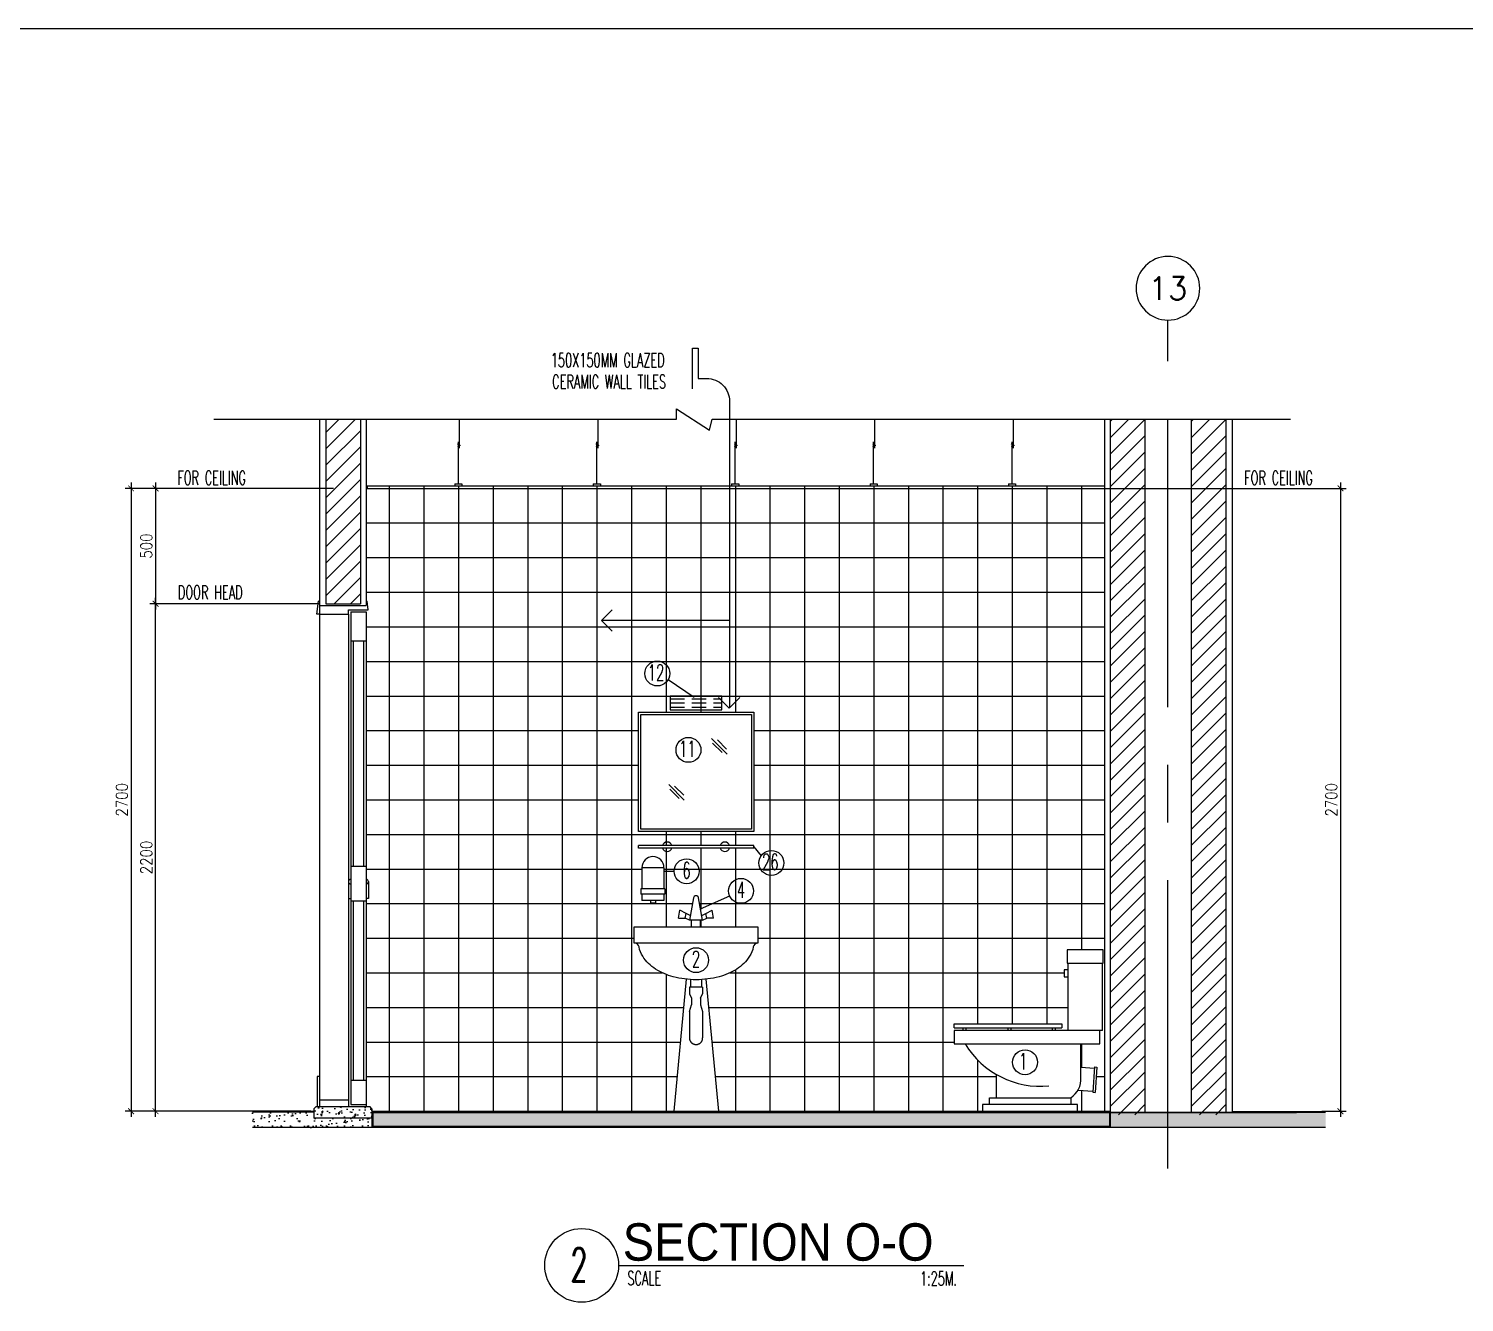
# Model space of a CAD drawing. Extents: x -203233 to -174356, y 196485 to 216410.
# Drawn here: x -196054 to -189832, y 210889 to 216410 of the extents above; entities that cross this region are included whole.
import ezdxf
from ezdxf.enums import TextEntityAlignment as Align

# ---------------------------------------------------------------- set-up
doc = ezdxf.new("R2010")
doc.units = 0
doc.header["$LTSCALE"] = 500
doc.header["$MEASUREMENT"] = 0
doc.linetypes.add('CENTERX2', pattern=[4, 2.5, -0.5, 0.5, -0.5])
doc.linetypes.add('HIDDEN2', pattern=[0.1875, 0.125, -0.0625])
doc.layers.get('0').update_dxf_attribs({"linetype": 'CONTINUOUS'})
doc.layers.get('DEFPOINTS').update_dxf_attribs({"linetype": 'CONTINUOUS'})
for name, color, linetype in [('AX-CR', 2, 'CONTINUOUS'), ('AX-TXT', 2, 'CONTINUOUS'), ('AXES', 11, 'CENTERX2'), ('Dimout', 4, 'CONTINUOUS'), ('DW', 7, 'CONTINUOUS'), ('ELE', 3, 'CONTINUOUS'), ('ELV', 7, 'CONTINUOUS'), ('FIX', 2, 'CONTINUOUS'), ('HATCH', 8, 'CONTINUOUS'), ('HatchA', 11, 'CONTINUOUS'), ('Plaster', 7, 'CONTINUOUS'), ('SANI', 2, 'CONTINUOUS'), ('Tile', 5, 'CONTINUOUS'), ('TITLE', 1, 'CONTINUOUS'), ('TXT', 2, 'CONTINUOUS'), ('TXT1', 2, 'CONTINUOUS'), ('WALL', 6, 'CONTINUOUS'), ('WallPartition', 2, 'CONTINUOUS'), ('Windows', 9, 'CONTINUOUS')]:
    doc.layers.add(name, color=color, linetype=linetype)
doc.styles.add('DIM', font='simplex.shx', dxfattribs={"width": 0.85})
doc.styles.add('ROMANS', font='romans.shx', dxfattribs={"width": 0.6})
doc.styles.add('TTXT', font='swisse.ttf', dxfattribs={"width": 0.9})
doc.dimstyles.new('DIM1-25', dxfattribs={"dimscale": 25, "dimtxt": 2, "dimasz": 1, "dimexe": 1, "dimexo": 1, "dimgap": 0.6, "dimtad": 1, "dimdec": 0, "dimdsep": 46, "dimtxsty": 'DIM', "dimblk1": 'ARCHTICK', "dimblk2": 'ARCHTICK', "dimsah": 1, "dimcen": 0.09, "dimdle": 1, "dimclrd": 256, "dimclrt": 2, "dimadec": 0, "dimazin": 0, "dimtfac": 1, "dimtdec": 0, "dimtix": 1, "dimtmove": 1, "dimatfit": 3, "dimldrblk": 'ARCHTICK', "dimfxl": 0, "dimtvp": 2, "dimtolj": 1, "dimtzin": 0, "dimarcsym": 0})

# ---------------------------------------------------------------- blocks, each defined once
blk = doc.blocks.new('A0-BOX')
at = {"layer": 'TITLE'}
blk.add_line((113.3, 79.7), (0, 79.7), dxfattribs=at)
blk = doc.blocks.new('walling')
at = {"layer": 'ELV'}
blk.add_line((0.1363, -1.1797), (-0.4198, -1.1797), dxfattribs=at)
blk.add_lwpolyline([(-0.025, -0.176), (-0.025, 0), (0, 0), (0, -0.1306), (0.0363, -0.1306, -0.414214), (0.1363, -0.2306), (0.1363, -1.5582)], format="xyb", dxfattribs=at)
at = {"layer": 'WALL'}
for p, q in [((-0.4198, -1.1797), (-0.3736, -1.1334)), ((-0.4198, -1.1797), (-0.3736, -1.2259)), ((0.1345, -1.56), (0.0882, -1.5137)), ((0.1345, -1.56), (0.1808, -1.5137))]:
    blk.add_line(p, q, dxfattribs=at)
at = {"layer": 'TXT', "style": 'ROMANS', "width": 0.6}
for s, p in [('150X150MM GLAZED', (-0.639, -0.0816)), ('CERAMIC WALL TILES', (-0.6331, -0.1746))]:
    blk.add_text(s, height=0.06, dxfattribs=at).set_placement(p)
blk = doc.blocks.new('_ARCHTICK')
at = {"color": 0, "linetype": 'ByBlock', "const_width": 0.15}
blk.add_lwpolyline([(-0.5, -0.5), (0.5, 0.5)], dxfattribs=at)
blk = doc.blocks.new('*D35')
at = {"layer": 'DEFPOINTS', "color": 0}
for p in [(-195504.2, 214417.6), (-195610.1, 211717.6), (-195504.2, 211717.6)]:
    blk.add_point(p, dxfattribs=at)
at = {"layer": 'Dimout', "lineweight": -2}
blk.add_line((-195610.1, 214442.6), (-195610.1, 211692.6), dxfattribs=at)
at = {"layer": 'Dimout', "color": 0, "lineweight": -2}
for p, q in [((-195529.2, 214417.6), (-195635.1, 214417.6)), ((-195529.2, 211717.6), (-195635.1, 211717.6))]:
    blk.add_line(p, q, dxfattribs=at)
at = {"layer": 'Dimout', "lineweight": -2, "xscale": 25, "yscale": 25, "zscale": 25}
for p, rotation in [((-195610.1, 214417.6), 90), ((-195610.1, 211717.6), 270)]:
    blk.add_blockref('_ARCHTICK', p, dxfattribs=dict(at, rotation=rotation))
at = {"layer": 'Dimout', "color": 2, "insert": (-195650.1, 213067.6), "char_height": 50, "attachment_point": 5, "rotation": 90, "style": 'DIM'}
blk.add_mtext('\\A1;2700', dxfattribs=at)
blk = doc.blocks.new('*D36')
at = {"layer": 'DEFPOINTS', "color": 0}
for p in [(-195504.2, 213917.6), (-194847.5, 213917.6), (-194805.7, 211717.6)]:
    blk.add_point(p, dxfattribs=at)
at = {"layer": 'Dimout', "lineweight": -2}
blk.add_line((-195504.2, 211692.6), (-195504.2, 213942.6), dxfattribs=at)
at = {"layer": 'Dimout', "color": 0, "lineweight": -2}
for p, q in [((-194872.5, 213917.6), (-195529.2, 213917.6)), ((-194830.7, 211717.6), (-195529.2, 211717.6))]:
    blk.add_line(p, q, dxfattribs=at)
at = {"layer": 'Dimout', "lineweight": -2, "xscale": 25, "yscale": 25, "zscale": 25}
for p, rotation in [((-195504.2, 213917.6), 90), ((-195504.2, 211717.6), 270)]:
    blk.add_blockref('_ARCHTICK', p, dxfattribs=dict(at, rotation=rotation))
at = {"layer": 'Dimout', "color": 2, "insert": (-195544.2, 212817.6), "char_height": 50, "attachment_point": 5, "rotation": 90, "style": 'DIM'}
blk.add_mtext('\\A1;2200', dxfattribs=at)
blk = doc.blocks.new('A$C753C42D5')
at = {"layer": 'SANI', "linetype": 'Continuous'}
for p, q in [((0.1923, 0.8373), (0.1985, 0.8714)), ((0.225, 0.8568), (0.1985, 0.8714)), ((0.2568, 0.9248), (0.2394, 0.8287)), ((0.2968, 0.8287), (0.2793, 0.9248)), ((0.3112, 0.8568), (0.3377, 0.8714)), ((0.3439, 0.8373), (0.3377, 0.8714)), ((0.1923, 0.8373), (0.2215, 0.8373)), ((0.2215, 0.8373), (0.225, 0.8568)), ((0.2394, 0.8287), (0.2215, 0.8373)), ((0.2429, 0.8483), (0.225, 0.8568)), ((0.2968, 0.8287), (0.2394, 0.8287)), ((0.2489, 0.8), (0.2489, 0.8287)), ((0.2872, 0.8), (0.2872, 0.8287)), ((0.2933, 0.8483), (0.3112, 0.8568)), ((0.2968, 0.8287), (0.3147, 0.8373)), ((0.3147, 0.8373), (0.3112, 0.8568)), ((0.3439, 0.8373), (0.3147, 0.8373)), ((0.2252, 0.5724), (0.1713, 0)), ((0.3109, 0.5724), (0.3648, 0))]:
    blk.add_line(p, q, dxfattribs=at)
at = {"layer": 'SANI', "linetype": 'HIDDEN2'}
for p, q in [((0.2441, 0.57), (0.2441, 0.5382)), ((0.292, 0.57), (0.292, 0.5382)), ((0.2968, 0.5382), (0.2394, 0.5382)), ((0.2394, 0.5382), (0.2394, 0.5094)), ((0.2394, 0.5094), (0.2489, 0.4903)), ((0.2872, 0.4903), (0.2968, 0.5094)), ((0.2968, 0.5382), (0.2968, 0.5094)), ((0.2394, 0.4328), (0.2489, 0.4616)), ((0.2489, 0.4903), (0.2489, 0.4616)), ((0.2872, 0.4903), (0.2872, 0.4616)), ((0.2872, 0.4616), (0.2968, 0.4328)), ((0.2394, 0.4328), (0.2394, 0.3179)), ((0.2968, 0.4328), (0.2968, 0.3179))]:
    blk.add_line(p, q, dxfattribs=at)
at = {"layer": 'SANI', "linetype": 'Continuous'}
blk.add_lwpolyline([(0.5362, 0.8), (0.5362, 0.789), (0.5362, 0.7282), (0, 0.7282), (0, 0.789), (0, 0.8)], close=True, dxfattribs=at)
for points in [[(0.5158, 0.7124, -0.107261), (0.5003, 0.6716, -0.107169), (0.4442, 0.6162, -0.077294), (0.3677, 0.5829, -0.06439), (0.2685, 0.57, -0.06439), (0.1694, 0.5829, -0.077294), (0.0929, 0.6162, -0.107169), (0.0368, 0.6716, -0.107938), (0.0212, 0.7126, -0.000994)], [(0.517, 0.7282, -0.000994), (0.517, 0.7278, -0.145509)]]:
    blk.add_lwpolyline(points, format="xyb", dxfattribs=at)
for centre, radius, start, end in [((0.2681, 0.9226), 0.0115, 9.52728, 170.47272), ((0.0024, 0.709), 0.0191, 10.80776, 88.49148), ((0.5347, 0.709), 0.0191, 89.19364, 170.01956)]:
    blk.add_arc(centre, radius, start, end, dxfattribs=at)
at = {"layer": 'SANI', "linetype": 'HIDDEN2'}
blk.add_arc((0.2681, 0.3179), 0.0287, 180, 0, dxfattribs=at)
blk = doc.blocks.new('GAN')
for p, q in [((-0.0212, 0.1644), (-0.0212, 0.29)), ((-0.0155, 0.01), (-0.0155, 0.1918)), ((0, 0.01), (-0.031, 0.01)), ((-0.031, 0.01), (-0.031, 0)), ((0, 0.01), (0, 0))]:
    blk.add_line(p, q)
blk.add_lwpolyline([(-0.0118, 0.184), (-0.024, 0.1754), (-0.0113, 0.1703)])
blk = doc.blocks.new('*D37')
at = {"layer": 'DEFPOINTS', "color": 0}
for p in [(-194708.3, 214417.6), (-195504.2, 213917.6), (-194767.7, 213917.6)]:
    blk.add_point(p, dxfattribs=at)
at = {"layer": 'Dimout', "lineweight": -2}
blk.add_line((-195504.2, 214442.6), (-195504.2, 213892.6), dxfattribs=at)
at = {"layer": 'Dimout', "color": 0, "lineweight": -2}
for p, q in [((-194733.3, 214417.6), (-195529.2, 214417.6)), ((-194792.7, 213917.6), (-195529.2, 213917.6))]:
    blk.add_line(p, q, dxfattribs=at)
at = {"layer": 'Dimout', "lineweight": -2, "xscale": 25, "yscale": 25, "zscale": 25}
for p, rotation in [((-195504.2, 214417.6), 90), ((-195504.2, 213917.6), 270)]:
    blk.add_blockref('_ARCHTICK', p, dxfattribs=dict(at, rotation=rotation))
at = {"layer": 'Dimout', "color": 2, "insert": (-195544.2, 214167.6), "char_height": 50, "attachment_point": 5, "rotation": 90, "style": 'DIM'}
blk.add_mtext('\\A1;500', dxfattribs=at)
blk = doc.blocks.new('*D38')
at = {"layer": 'DEFPOINTS', "color": 0}
for p in [(-191504.1, 214417.6), (-190474, 211717.6), (-190368.2, 211717.6)]:
    blk.add_point(p, dxfattribs=at)
at = {"layer": 'Dimout', "lineweight": -2}
blk.add_line((-190368.2, 214442.6), (-190368.2, 211692.6), dxfattribs=at)
at = {"layer": 'Dimout', "color": 0, "lineweight": -2}
for p, q in [((-191479.1, 214417.6), (-190343.2, 214417.6)), ((-190449, 211717.6), (-190343.2, 211717.6))]:
    blk.add_line(p, q, dxfattribs=at)
at = {"layer": 'Dimout', "lineweight": -2, "xscale": 25, "yscale": 25, "zscale": 25}
for p, rotation in [((-190368.2, 214417.6), 90), ((-190368.2, 211717.6), 270)]:
    blk.add_blockref('_ARCHTICK', p, dxfattribs=dict(at, rotation=rotation))
at = {"layer": 'Dimout', "color": 2, "insert": (-190408.2, 213067.6), "char_height": 50, "attachment_point": 5, "rotation": 90, "style": 'DIM'}
blk.add_mtext('\\A1;2700', dxfattribs=at)
blk = doc.blocks.new('COMP')
at = {"layer": 'FIX'}
for p, q in [((-0.0411, 0.35), (-0.0411, 0.6416)), ((0.1079, 0.35), (0.1079, 0.6416)), ((-0.0575, 0.6125), (-0.0575, 0.5833)), ((-0.0411, 0.6125), (-0.0575, 0.6125)), ((-0.0575, 0.5833), (-0.0411, 0.5833)), ((-0.5343, 0.3618), (-0.5343, 0.3792)), ((-0.5343, 0.3792), (-0.0685, 0.3792)), ((-0.0685, 0.3792), (-0.0685, 0.3618)), ((-0.5343, 0.3618), (-0.0685, 0.3618)), ((-0.5343, 0.35), (-0.5343, 0.2917)), ((0.1079, 0.35), (-0.5343, 0.35)), ((-0.4959, 0.35), (-0.4959, 0.3618)), ((-0.4825, 0.35), (-0.4825, 0.3618)), ((-0.301, 0.35), (-0.301, 0.3618)), ((-0.2876, 0.35), (-0.2876, 0.3618)), ((-0.1087, 0.35), (-0.1087, 0.3618)), ((-0.0953, 0.35), (-0.0953, 0.3618)), ((0.0971, 0.2917), (0.0971, 0.35)), ((-0.5343, 0.2917), (0.0971, 0.2917)), ((0.0146, 0.1458), (0.0146, 0.2917)), ((0.0146, 0.1914), (0.0738, 0.1873)), ((0.0741, 0.1923), (0.0665, 0.0825)), ((0.0741, 0.1923), (0.0841, 0.1916)), ((0.0841, 0.1916), (0.0765, 0.0818)), ((-0.3528, 0.1603), (-0.3528, 0.0583)), ((0.0027, 0.092), (0.0669, 0.0875)), ((0.0665, 0.0825), (0.0765, 0.0818)), ((-0.382, 0.0583), (-0.0292, 0.0583)), ((-0.382, 0.0292), (-0.382, 0.0583)), ((-0.0292, 0.0583), (-0.0292, 0.0292))]:
    blk.add_line(p, q, dxfattribs=at)
for points in [[(0.1117, 0.6416), (0.1117, 0.7), (-0.0449, 0.7), (-0.0449, 0.6416)], [(0, 0), (0, 0.0292), (-0.4111, 0.0292), (-0.4111, 0)]]:
    blk.add_lwpolyline(points, close=True, dxfattribs=at)
for centre, radius, start, end in [((-0.1594, 0.4916), 0.3837, 211.41144, 275.3446), ((-0.0802, 0.1385), 0.0951, 302.4712, 4.3987)]:
    blk.add_arc(centre, radius, start, end, dxfattribs=at)
blk = doc.blocks.new('AXU')
at = {"layer": 'AX-CR'}
blk.add_circle((0, 350), 350, dxfattribs=at)
at = {"layer": 'AX-TXT', "style": 'ROMANS'}
blk.add_attdef('AX', text='', height=250, dxfattribs=at).set_placement((0, 350), align=Align.MIDDLE)

msp = doc.modelspace()

# ---------------------------------------------------------------- hatches: boundary and pattern name
at = {"layer": 'HatchA'}
h = msp.add_hatch(dxfattribs=at)
h.set_pattern_fill('ANSI31', color=256, scale=400, style=0)
h.set_pattern_definition([(45, (64375.473, 14888.37), (-35.355339, 35.355339), [])])
h.paths.add_polyline_path([(-194616, 214717.6), (-194766, 214717.6), (-194766, 213917.6), (-194616, 213917.6)])
h = msp.add_hatch(dxfattribs=at)
h.set_pattern_fill('ANSI31', color=256, scale=400, style=0)
h.set_pattern_definition([(45, (16501.614, 11250.93), (-35.355339, 35.355339), [])])
h.paths.add_polyline_path([(-191216, 214717.6), (-191366, 214717.6), (-191366, 211702.6), (-191216, 211702.6)])
h = msp.add_hatch(dxfattribs=at)
h.set_pattern_fill('ANSI31', color=256, scale=400, style=0)
h.set_pattern_definition([(45, (16852.54, 11250.93), (-35.355339, 35.355339), [])])
h.paths.add_polyline_path([(-190865.1, 214717.6), (-191015.1, 214717.6), (-191015.1, 211702.6), (-190865.1, 211702.6)])
at = {"layer": 'Windows'}
h = msp.add_hatch(dxfattribs=at)
h.set_pattern_fill('AR-SAND', color=256, scale=25, style=0)
h.set_pattern_definition([(37.5, (28576.087, 402.283), (-1.574834, 48.170594), [0, -38, 0, -42.5, 0, -40.625]), (7.5, (28576.09, 402.28), (44.244418, 70.553652), [0, -20.5, 0, -34.25, 0, -13.125]), (327.5, (28545.337, 402.283), (77.8535465, 0.1414763), [0, -12.5, 0, -45, 0, -58.75]), (317.5, (28545.34, 402.28), (75.153165, 21.941889), [0, -6.25, 0, -29.5, 0, -33.75])])
h.paths.add_polyline_path([(-194566, 211687.6), (-194818, 211687.6), (-194818, 211714.6), (-195084.5, 211714.6), (-195084.5, 211647.6), (-194566, 211647.6)])
h = msp.add_hatch(dxfattribs=at)
h.set_pattern_fill('AR-CONC', color=256, scale=10, style=0)
h.set_pattern_definition([(50, (56236.26, 30714.28), (71.726018, -6.275213), [7.5, -82.5]), (355, (56236.26, 30714.28), (-13.875133, 75.219213), [6, -66]), (100.4514, (56242.24, 30713.755), (57.850938, 68.943954), [6.374019, -70.114211]), (46.1842, (56236.26, 30734.28), (106.724105, -16.551901), [11.25, -123.75]), (96.6356, (56245.16, 30732.9), (93.46627, 97.411787), [9.56103, -105.1713]), (351.1842, (56236.26, 30734.28), (93.466195, 97.41186), [9, -99]), (21, (56246.26, 30729.28), (59.690705, -40.261889), [7.5, -82.5]), (326, (56246.26, 30729.28), (24.331533, 72.515005), [6, -66]), (71.4514, (56251.24, 30725.92), (84.022263, 32.25305), [6.374019, -70.114211]), (37.5, (56236.263, 30714.278), (1.2159855, 33.2893854), [0, -65.2, 0, -67, 0, -66.25]), (7.5, (56236.263, 30714.28), (26.3069537, 39.441171), [0, -38.2, 0, -63.7, 0, -25.25]), (327.5, (56213.963, 30714.278), (53.3822436, -2.2554872), [0, -25, 0, -78, 0, -103.5]), (317.5, (56203.963, 30714.28), (58.318617, 10.010498), [0, -32.5, 0, -51.8, 0, -73.5])])
h.paths.add_polyline_path([(-194566, 211727.6), (-194576, 211737.6), (-194808, 211737.6), (-194818, 211727.6), (-194818, 211687.6), (-194566, 211687.6)])
h = msp.add_hatch(dxfattribs=at)
h.set_pattern_fill('AR-SAND', color=256, scale=25, style=0)
h.set_pattern_definition([(37.5, (0, 0), (-1.574834, 48.170594), [0, -38, 0, -42.5, 0, -40.625]), (7.5, (0, 0), (44.244418, 70.553652), [0, -20.5, 0, -34.25, 0, -13.125]), (327.5, (-30.75, 0), (77.8535465, 0.1414763), [0, -12.5, 0, -45, 0, -58.75]), (317.5, (-30.75, 0), (75.153165, 21.941889), [0, -6.25, 0, -29.5, 0, -33.75])])
h.paths.add_polyline_path([(-191370, 211711.6), (-194562, 211711.6), (-194562, 211651.6), (-191370, 211651.6)])
h.paths.add_polyline_path([(-191116, 211711.6), (-191366, 211711.6), (-191366, 211647.6), (-191116, 211647.6)])
h.paths.add_polyline_path([(-190432.5, 211711.6), (-191116, 211711.6), (-191116, 211647.6), (-190432.5, 211647.6)])

# ---------------------------------------------------------------- linework, layer by layer
msp.add_line((-191391, 214427.6), (-194587.3, 214427.6))
at = {"layer": 'AXES'}
msp.add_line((-191116, 211469.2), (-191116, 215146.9), dxfattribs=at)
at = {"layer": 'DW'}
for p, q in [((-193282.2, 213589), (-193170.1, 213513.2)), ((-192911.4, 212864), (-192878.9, 212825.3)), ((-193300.3, 212757.7), (-193256.4, 212757.7)), ((-193141.4, 212594.4), (-193015.6, 212650.8))]:
    msp.add_line(p, q, dxfattribs=at)
at = {"layer": 'ELE'}
msp.add_lwpolyline([(-195250.9, 214717.6), (-193246.2, 214717.6), (-193246.2, 214762.8), (-193102.8, 214669.4), (-193091, 214717.6), (-193091, 214717.6), (-190584.2, 214717.6)], dxfattribs=at)
at = {"layer": 'FIX'}
for p, q in [((-193026.7, 213265.6), (-193094.3, 213333.3)), ((-193048.8, 213273), (-193089.4, 213313.6)), ((-193029.1, 213287.8), (-193068.5, 213327.1)), ((-193212.3, 213065.9), (-193279.9, 213133.6)), ((-193214.8, 213088), (-193254.1, 213127.4)), ((-193234.4, 213073.3), (-193275, 213113.9))]:
    msp.add_line(p, q, dxfattribs=at)
at = {"layer": 'FIX', "color": 2}
for p, q in [((-192911.4, 212869.4), (-193411.4, 212869.4)), ((-193411.4, 212858.6), (-193411.4, 212869.4)), ((-192911.4, 212858.6), (-192911.4, 212869.4)), ((-192911.4, 212858.6), (-193411.4, 212858.6))]:
    msp.add_line(p, q, dxfattribs=at)
for points in [[(-192911.4, 213447.6), (-192911.4, 212929.9), (-193411.4, 212929.9), (-193411.4, 213447.6)], [(-192921.4, 213437.6), (-192921.4, 212939.9), (-193401.4, 212939.9), (-193401.4, 213437.6)]]:
    msp.add_lwpolyline(points, close=True, dxfattribs=at)
for centre in [(-193329.4, 213615.1), (-193194.2, 213284.1), (-193202.4, 212757.7), (-192834.8, 212794.2), (-192966.4, 212672.9), (-193161.1, 212372.5), (-191735.5, 211929.8)]:
    msp.add_circle(centre, 54, dxfattribs=at)
for centre, start, end in [((-193286.4, 212864), 15.20227, 164.79773), ((-193036.4, 212864), 15.20227, 164.79773), ((-193286.4, 212864), 195.20227, 344.79773), ((-193036.4, 212864), 195.20227, 344.79773)]:
    msp.add_arc(centre, 20.6, start, end, dxfattribs=at)
at = {"layer": 'HATCH', "linetype": 'HIDDEN2'}
for p, q in [((-193273.9, 213505.6), (-193048.9, 213505.6)), ((-193273.9, 213487.6), (-193048.9, 213487.6)), ((-193273.9, 213469.6), (-193048.9, 213469.6))]:
    msp.add_line(p, q, dxfattribs=at)
at = {"layer": 'Plaster'}
for p, q in [((-194793, 214717.6), (-194793, 213910.3)), ((-194591, 214717.6), (-194591, 213910.3)), ((-191391, 214717.6), (-191391, 211717.6)), ((-190838.1, 214717.6), (-190838.1, 211711.6)), ((-194587.3, 214427.6), (-194587.3, 214417.6)), ((-194793, 211767.6), (-194667.4, 211767.6)), ((-195084.5, 211717.6), (-194818, 211717.6)), ((-194566, 211717.6), (-191366, 211717.6)), ((-194566, 211711.6), (-191366, 211711.6)), ((-190432.5, 211714.6), (-190838.1, 211714.6))]:
    msp.add_line(p, q, dxfattribs=at)
at = {"layer": 'SANI'}
for p, q in [((-193028.8, 213447.6), (-193010.7, 213447.6)), ((-193300.3, 212773.3), (-193396.1, 212773.3)), ((-193396.1, 212773.3), (-193396.1, 212682.3)), ((-193300.3, 212773.3), (-193300.3, 212682.3)), ((-193296.4, 212682.3), (-193400, 212682.3)), ((-193400, 212682.3), (-193400, 212659.2)), ((-193296.4, 212682.3), (-193296.4, 212659.2)), ((-193296.4, 212659.2), (-193400, 212659.2)), ((-193396.1, 212659.2), (-193396.1, 212630.9)), ((-193300.3, 212630.9), (-193396.1, 212630.9)), ((-193358.7, 212630.9), (-193358.7, 212619.4)), ((-193337.7, 212619.4), (-193358.7, 212619.4)), ((-193337.7, 212630.9), (-193337.7, 212619.4)), ((-193300.3, 212659.2), (-193300.3, 212630.9))]:
    msp.add_line(p, q, dxfattribs=at)
at = {"layer": 'SANI', "color": 6}
msp.add_line((-193497.1, 211049.3), (-192000.9, 211049.3), dxfattribs=at)
at = {"layer": 'SANI'}
msp.add_lwpolyline([(-193273.9, 213457.6), (-193048.9, 213457.6), (-193048.9, 213517.6), (-193273.9, 213517.6)], close=True, dxfattribs=at)
msp.add_arc((-193348.2, 212773.3), 47.9, 0, 180, dxfattribs=at)
at = {"layer": 'Tile'}
for p, q in [((-194491, 214427.6), (-194491, 211717.6)), ((-194341, 214427.6), (-194341, 211717.6)), ((-194191, 214427.6), (-194191, 211717.6)), ((-194041, 214427.6), (-194041, 211717.6)), ((-193891, 214427.6), (-193891, 211717.6)), ((-193741, 214427.6), (-193741, 211717.6)), ((-193591, 214427.6), (-193591, 211717.6)), ((-193441, 214427.6), (-193441, 211717.6)), ((-193291, 214427.6), (-193291, 213447.6)), ((-193141, 214427.6), (-193141, 213447.6)), ((-192991, 214427.6), (-192991, 213447.6)), ((-192841, 214427.6), (-192841, 211717.6)), ((-192691, 214427.6), (-192691, 211717.6)), ((-192541, 214427.6), (-192541, 211717.6)), ((-192391, 214427.6), (-192391, 211717.6)), ((-192241, 214427.6), (-192241, 211717.6)), ((-192091, 214427.6), (-192091, 211717.6)), ((-191941, 214427.6), (-191941, 212096.8)), ((-191791, 214427.6), (-191791, 212096.8)), ((-191641, 214427.6), (-191641, 212096.8)), ((-191491, 214427.6), (-191491, 212417.6)), ((-194591, 214417.6), (-191391, 214417.6)), ((-194591, 214267.6), (-191391, 214267.6)), ((-194591, 214117.6), (-191391, 214117.6)), ((-194591, 213967.6), (-191391, 213967.6)), ((-194591, 213817.6), (-191391, 213817.6)), ((-194591, 213667.6), (-191391, 213667.6)), ((-194591, 213517.6), (-191391, 213517.6)), ((-194591, 213367.6), (-193411.4, 213367.6)), ((-192911.4, 213367.6), (-191391, 213367.6)), ((-194591, 213217.6), (-193411.4, 213217.6)), ((-192911.4, 213217.6), (-191391, 213217.6)), ((-194591, 213067.6), (-193411.4, 213067.6)), ((-192911.4, 213067.6), (-191391, 213067.6)), ((-193291, 212929.9), (-193291, 212869.4)), ((-193141, 212929.9), (-193141, 212869.4)), ((-192991, 212929.9), (-192991, 212869.4)), ((-194591, 212917.6), (-191391, 212917.6)), ((-193291, 212858.6), (-193291, 212517.6)), ((-193141, 212858.6), (-193141, 212592.2)), ((-192991, 212858.6), (-192991, 212517.6)), ((-194591, 212767.6), (-193396.1, 212767.6)), ((-193300.3, 212767.6), (-191391, 212767.6)), ((-194591, 212617.6), (-193177.2, 212617.6)), ((-193145.6, 212617.6), (-191391, 212617.6)), ((-193141, 212546.3), (-193141, 212517.6)), ((-194591, 212467.6), (-193429.5, 212467.6)), ((-192893.3, 212467.6), (-191391, 212467.6)), ((-194591, 212317.6), (-193307.2, 212317.6)), ((-193291, 212310.6), (-193291, 211717.6)), ((-193014.7, 212317.6), (-191565.5, 212317.6)), ((-192991, 212330.3), (-192991, 211717.6)), ((-194591, 212167.6), (-193215.8, 212167.6)), ((-193107, 212167.6), (-191549.1, 212167.6)), ((-194591, 212017.6), (-193229.9, 212017.6)), ((-193092.9, 212017.6), (-192042.3, 212017.6)), ((-191491, 212009.3), (-191491, 211908.8)), ((-191941, 211940.3), (-191941, 211717.6)), ((-194591, 211867.6), (-193244, 211867.6)), ((-193078.8, 211867.6), (-191860.8, 211867.6)), ((-191426.8, 211867.6), (-191391, 211867.6)), ((-191491, 211808.6), (-191491, 211717.6))]:
    msp.add_line(p, q, dxfattribs=at)
at = {"layer": 'TITLE', "color": 6}
msp.add_circle((-193657.1, 211049.3), 160, dxfattribs=at)
at = {"layer": 'WALL'}
for p, q in [((-194766, 214717.6), (-194766, 213917.6)), ((-194616, 214717.6), (-194616, 213917.6)), ((-191366, 214717.6), (-191366, 211647.6)), ((-191216, 214717.6), (-191216, 211711.6)), ((-191015.1, 214717.6), (-191015.1, 211711.6)), ((-190865.1, 214717.6), (-190865.1, 211711.6)), ((-194766, 213917.6), (-194616, 213917.6)), ((-195084.5, 211714.6), (-194818, 211714.6)), ((-194818, 211727.6), (-194808, 211737.6)), ((-194818, 211727.6), (-194818, 211687.6)), ((-194566, 211687.6), (-194818, 211687.6)), ((-194808, 211737.6), (-194576, 211737.6)), ((-194566, 211727.6), (-194576, 211737.6)), ((-194566, 211727.6), (-194566, 211687.6)), ((-194566, 211687.6), (-194566, 211647.6)), ((-194562, 211711.6), (-194562, 211651.6)), ((-191370, 211711.6), (-191370, 211651.6)), ((-190432.5, 211711.6), (-191366, 211711.6)), ((-191366, 211711.6), (-190558.8, 211711.6)), ((-190432.5, 211647.6), (-195084.5, 211647.6)), ((-191370, 211651.6), (-194562, 211651.6))]:
    msp.add_line(p, q, dxfattribs=at)
at = {"layer": 'WallPartition', "linetype": 'HIDDEN2', "const_width": 2}
msp.add_lwpolyline([(-194564, 211711.6), (-194564, 211649.6), (-191368, 211649.6), (-191368, 211711.6)], dxfattribs=at)
at = {"layer": 'Windows'}
for p, q in [((-194804.4, 213873), (-194797.6, 213928.5)), ((-194793, 213928.5), (-194797.6, 213928.5)), ((-194591, 213928.5), (-194586.4, 213928.5)), ((-194581.9, 213891.6), (-194586.4, 213928.5)), ((-194793, 213873), (-194804.4, 213873)), ((-194793, 213910.3), (-194793, 211737.6)), ((-194793, 213910.3), (-194591, 213910.3)), ((-194793, 213873), (-194667.4, 213873)), ((-194667.4, 213873), (-194667.4, 213891.6)), ((-194667.4, 213891.6), (-194581.9, 213891.6)), ((-194667.4, 213873), (-194667.4, 212716.6)), ((-194658.3, 213882.3), (-194591, 213882.3)), ((-194658.3, 213882.3), (-194658.3, 211746.9)), ((-194591, 213882.3), (-194591, 211737.6)), ((-194658.3, 213757), (-194591, 213757)), ((-194647.2, 213757), (-194647.2, 212780.3)), ((-194602.1, 213757), (-194602.1, 212780.3)), ((-194658.3, 212780.3), (-194591, 212780.3)), ((-194668.2, 212712.8), (-194668.2, 212640.1)), ((-194581.1, 212712.8), (-194581.1, 212640.1)), ((-194668.2, 212640.1), (-194658.3, 212640.1)), ((-194667.4, 212640.1), (-194667.4, 211737.6)), ((-194658.3, 212629.2), (-194591, 212629.2)), ((-194647.2, 212629.2), (-194647.2, 211852.3)), ((-194602.1, 212629.2), (-194602.1, 211852.3)), ((-194581.1, 212640.1), (-194591, 212640.1)), ((-194793, 211867.6), (-194804.1, 211867.6)), ((-194804.1, 211867.6), (-194804.1, 211737.6)), ((-194658.3, 211852.3), (-194591, 211852.3)), ((-194658.3, 211746.9), (-194591, 211746.9)), ((-193258.1, 211717.6), (-193064.6, 211717.6))]:
    msp.add_line(p, q, dxfattribs=at)
for centre, start, end in [((-194658.3, 212712.8), 90, 270), ((-194591, 212712.8), 270, 90)]:
    msp.add_arc(centre, 9.89, start, end, dxfattribs=at)

# ---------------------------------------------------------------- block references
for name, p, xscale, yscale, zscale in [('A0-BOX', (-203233.3, 196485.4), 250, 250, 250), ('GAN', (-194207.2, 214427.6), -1000, 1000, 1000), ('GAN', (-193607.2, 214427.6), -1000, 1000, 1000), ('GAN', (-193007.2, 214427.6), -1000, 1000, 1000), ('GAN', (-192407.2, 214427.6), -1000, 1000, 1000), ('GAN', (-191807.2, 214427.6), -1000, 1000, 1000)]:
    msp.add_blockref(name, p, dxfattribs=dict(xscale=xscale, yscale=yscale, zscale=zscale))
at = {"layer": 'AXES'}
ref = msp.add_blockref('AXU', (-191116, 215422.9), dxfattribs=dict(at, xscale=-0.3942857142857143, yscale=0.3942857142857143, zscale=0.3942857142857143, rotation=180))
ref.add_attrib('AX', '13', dxfattribs={"layer": 'AX-TXT', "color": 6, "height": 98.57, "style": 'ROMANS'}).set_placement((-191116, 215284.9), align=Align.MIDDLE)
at = {"layer": 'WALL', "xscale": 1000, "yscale": 1000, "zscale": 1000}
msp.add_blockref('walling', (-193152, 215024.9), dxfattribs=at)
at = {"layer": 'WallPartition', "xscale": 1000, "yscale": 1000, "zscale": 1000}
msp.add_blockref('A$C753C42D5', (-193429.5, 211717.6), dxfattribs=at)
at = {"layer": 'Windows', "xscale": 1000, "yscale": 1000, "zscale": 1000}
msp.add_blockref('COMP', (-191508, 211717.6), dxfattribs=at)

# ---------------------------------------------------------------- texts
at = {"layer": 'TITLE', "style": 'ROMANS', "width": 0.6}
msp.add_text('2', height=143.9, dxfattribs=at).set_placement((-193705.8, 210979.8))
at = {"layer": 'TXT', "style": 'ROMANS', "width": 0.6}
for s, height, p in [('FOR CEILING', 60, (-195409.8, 214433.2)), ('FOR CEILING', 60, (-190785.5, 214433.2)), ('DOOR HEAD', 60, (-195407.7, 213936.9)), ('12', 70, (-193370.9, 213584.2)), ('11', 70, (-193235.6, 213253.2)), ('26', 70, (-192875.4, 212763.4)), ('6', 70, (-193220.7, 212726.9)), ('4', 70, (-192984.6, 212642)), ('2', 70, (-193179.4, 212341.6)), ('1', 70, (-191761.7, 211898.9)), ('SCALE', 60, (-193459.3, 210963.8)), ('1:25M.', 60, (-192190.8, 210962.5))]:
    msp.add_text(s, height=height, dxfattribs=at).set_placement(p)
at = {"layer": 'TXT1', "color": 6, "style": 'TTXT', "width": 0.9}
msp.add_text('SECTION O-O', height=162.094, dxfattribs=at).set_placement((-193479.2, 211069.7))

# ---------------------------------------------------------------- dimensions: what is measured, and where the dimension line sits
at = {"layer": 'Dimout'}
for base, p1, p2, picture, middle in [((-195610.1, 211717.6), (-195504.2, 214417.6), (-195504.2, 211717.6), '*D35', (-195650.1, 213067.6)), ((-195504.2, 213917.6), (-194708.3, 214417.6), (-194767.7, 213917.6), '*D37', (-195544.2, 214167.6)), ((-190368.2, 211717.6), (-191504.1, 214417.6), (-190474, 211717.6), '*D38', (-190408.2, 213067.6)), ((-195504.2, 213917.6), (-194805.7, 211717.6), (-194847.5, 213917.6), '*D36', (-195544.2, 212817.6))]:
    dim = msp.add_linear_dim(base=base, p1=p1, p2=p2, angle=90, dimstyle='DIM1-25', dxfattribs=at)
    dim.commit()
    dim.dimension.update_dxf_attribs({"geometry": picture, "text_midpoint": middle})

doc.saveas('drawing.dxf')
